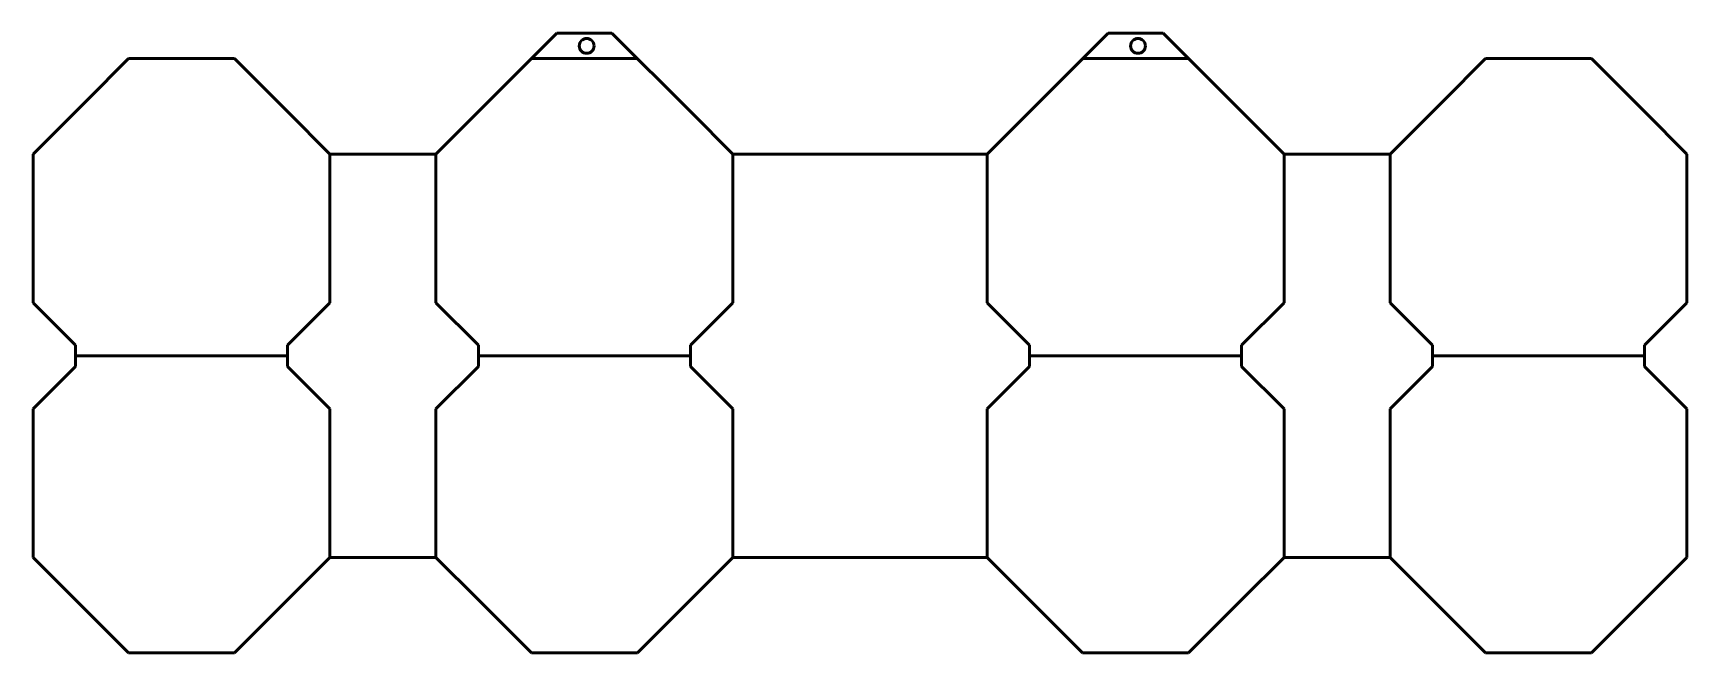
# Paper-space layout 'A1' of a CAD drawing. Header units: millimetres. Extents: x 27 to 807, y 155 to 447.
import ezdxf

# ---------------------------------------------------------------- set-up
doc = ezdxf.new("R2010")
doc.units = ezdxf.units.MM
doc.header["$LTSCALE"] = 10
doc.layers.add('1_vidljiva', color=7, linetype='Continuous', lineweight=50)

psp = doc.layouts.new('A1')

# ---------------------------------------------------------------- linework, layer by layer
at = {"layer": '1_vidljiva', "ltscale": 0.05}
for p, q in [((273.81, 446.6), (241.81, 414.6)), ((273.81, 446.6), (299.81, 446.6)), ((299.81, 446.6), (336.81, 409.6)), ((533.81, 446.6), (501.81, 414.6)), ((533.81, 446.6), (559.81, 446.6)), ((559.81, 446.6), (596.81, 409.6)), ((71.81, 434.6), (51.81, 414.6)), ((71.81, 434.6), (121.81, 434.6)), ((121.81, 434.6), (146.81, 409.6)), ((261.81, 434.6), (311.81, 434.6)), ((521.81, 434.6), (571.81, 434.6)), ((711.81, 434.6), (691.81, 414.6)), ((711.81, 434.6), (761.81, 434.6)), ((761.81, 434.6), (786.81, 409.6)), ((26.81, 389.6), (51.81, 414.6)), ((216.81, 389.6), (241.81, 414.6)), ((476.81, 389.6), (501.81, 414.6)), ((666.81, 389.6), (691.81, 414.6)), ((166.81, 389.6), (146.81, 409.6)), ((356.81, 389.6), (336.81, 409.6)), ((616.81, 389.6), (596.81, 409.6)), ((806.81, 389.6), (786.81, 409.6)), ((26.81, 319.6), (26.81, 389.6)), ((166.81, 319.6), (166.81, 389.6)), ((216.81, 389.6), (166.81, 389.6)), ((216.81, 319.6), (216.81, 389.6)), ((356.81, 319.6), (356.81, 389.6)), ((356.81, 389.6), (476.81, 389.6)), ((476.81, 319.6), (476.81, 389.6)), ((616.81, 319.6), (616.81, 389.6)), ((616.81, 389.6), (666.81, 389.6)), ((666.81, 319.6), (666.81, 389.6)), ((806.81, 319.6), (806.81, 389.6)), ((26.81, 319.6), (46.81, 299.6)), ((166.81, 319.6), (146.81, 299.6)), ((216.81, 319.6), (236.81, 299.6)), ((356.81, 319.6), (336.81, 299.6)), ((476.81, 319.6), (496.81, 299.6)), ((616.81, 319.6), (596.81, 299.6)), ((666.81, 319.6), (686.81, 299.6)), ((806.81, 319.6), (786.81, 299.6)), ((46.81, 299.6), (46.81, 289.6)), ((146.81, 299.6), (146.81, 289.6)), ((236.81, 299.6), (236.81, 289.6)), ((336.81, 299.6), (336.81, 289.6)), ((496.81, 299.6), (496.81, 289.6)), ((596.81, 299.6), (596.81, 289.6)), ((686.81, 299.6), (686.81, 289.6)), ((786.81, 299.6), (786.81, 289.6)), ((26.81, 269.6), (46.81, 289.6)), ((46.81, 294.6), (146.81, 294.6)), ((166.81, 269.6), (146.81, 289.6)), ((216.81, 269.6), (236.81, 289.6)), ((236.81, 294.6), (336.81, 294.6)), ((356.81, 269.6), (336.81, 289.6)), ((476.81, 269.6), (496.81, 289.6)), ((496.81, 294.6), (596.81, 294.6)), ((616.81, 269.6), (596.81, 289.6)), ((666.81, 269.6), (686.81, 289.6)), ((686.81, 294.6), (786.81, 294.6)), ((806.81, 269.6), (786.81, 289.6)), ((26.81, 199.6), (26.81, 269.6)), ((166.81, 199.6), (166.81, 269.6)), ((216.81, 199.6), (216.81, 269.6)), ((356.81, 199.6), (356.81, 269.6)), ((476.81, 199.6), (476.81, 269.6)), ((616.81, 199.6), (616.81, 269.6)), ((666.81, 199.6), (666.81, 269.6)), ((806.81, 199.6), (806.81, 269.6)), ((26.81, 199.6), (46.81, 179.6)), ((166.81, 199.6), (146.81, 179.6)), ((166.81, 199.6), (216.81, 199.6)), ((216.81, 199.6), (236.81, 179.6)), ((356.81, 199.6), (336.81, 179.6)), ((356.81, 199.6), (476.81, 199.6)), ((476.81, 199.6), (496.81, 179.6)), ((616.81, 199.6), (596.81, 179.6)), ((666.81, 199.6), (616.81, 199.6)), ((666.81, 199.6), (686.81, 179.6)), ((806.81, 199.6), (786.81, 179.6)), ((71.81, 154.6), (46.81, 179.6)), ((121.81, 154.6), (146.81, 179.6)), ((261.81, 154.6), (236.81, 179.6)), ((311.81, 154.6), (336.81, 179.6)), ((521.81, 154.6), (496.81, 179.6)), ((571.81, 154.6), (596.81, 179.6)), ((711.81, 154.6), (686.81, 179.6)), ((761.81, 154.6), (786.81, 179.6)), ((71.81, 154.6), (121.81, 154.6)), ((261.81, 154.6), (311.81, 154.6)), ((521.81, 154.6), (571.81, 154.6)), ((711.81, 154.6), (761.81, 154.6))]:
    psp.add_line(p, q, dxfattribs=at)
for centre in [(287.91, 440.6), (547.91, 440.6)]:
    psp.add_circle(centre, 3.5, dxfattribs=at)

doc.saveas('drawing.dxf')
